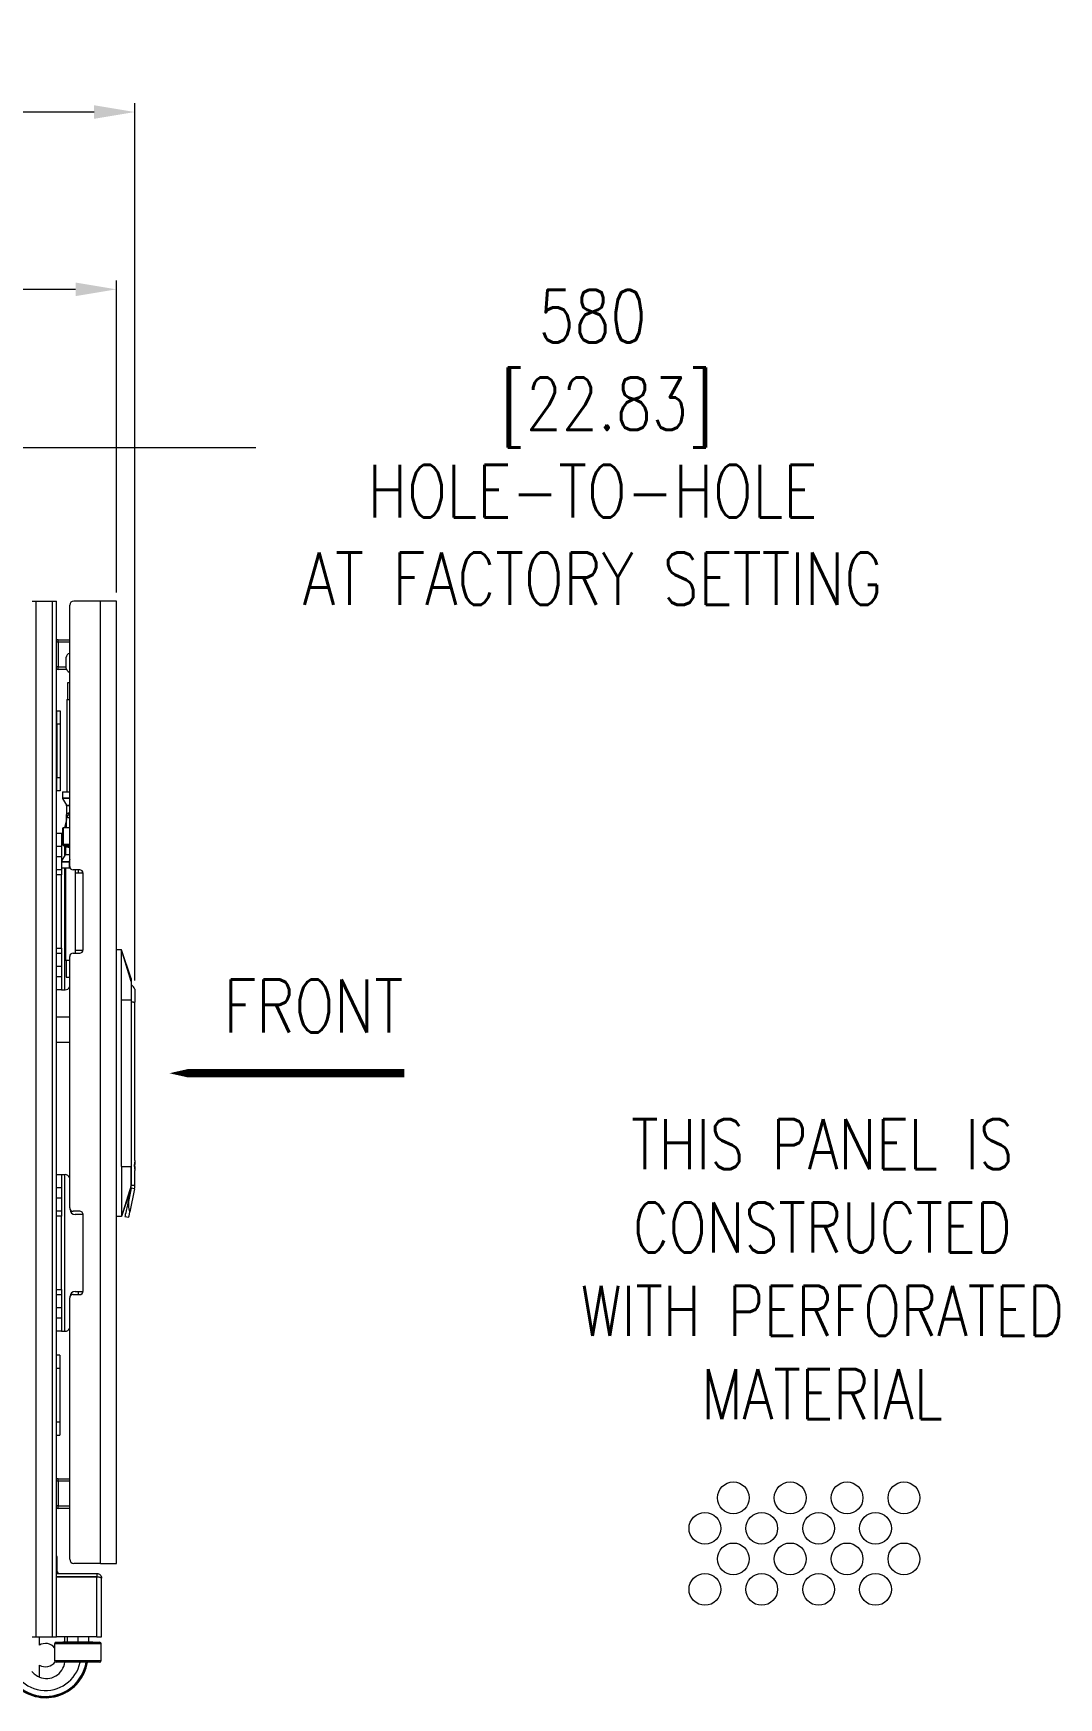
# Model space of a CAD drawing. Header units: inches. Extents: x 40138 to 76695, y -14500 to -5279.
# Drawn here: x 45519 to 46134, y -8323 to -7324 of the extents above; entities that cross this region are included whole.
import ezdxf

# ---------------------------------------------------------------- set-up
doc = ezdxf.new("R2010")
doc.units = ezdxf.units.IN
doc.header["$LTSCALE"] = 2
doc.header["$MEASUREMENT"] = 0
doc.header["$PDMODE"] = 35
doc.header["$PDSIZE"] = -1
for name, color, linetype, lineweight in [('M-ANNO-DIMS', 7, 'Continuous', 13), ('M-ANNO-TEXT', 7, 'Continuous', 13), ('M-OBJECT-DETAILS', 7, 'Continuous', 9)]:
    doc.layers.add(name, color=color, linetype=linetype, lineweight=lineweight)
doc.styles.get("Standard").update_dxf_attribs({"font": 'romans.shx', "width": 0.8})
doc.dimstyles.new('World Wide Dims', dxfattribs={"dimscale": 7, "dimtxt": 4.5, "dimasz": 3.5, "dimexe": 0.75, "dimexo": 0.75, "dimgap": 0.75, "dimtad": 0, "dimtih": 1, "dimtoh": 1, "dimdec": 0, "dimzin": 4, "dimdsep": 46, "dimtxsty": 'Standard', "dimcen": 0, "dimclrd": 256, "dimclre": 256, "dimclrt": 256, "dimadec": 0, "dimazin": 1, "dimtfac": 1, "dimtdec": 0, "dimtmove": 0, "dimatfit": 3, "dimfxl": 1, "dimtolj": 1, "dimtzin": 0, "dimlwd": -1, "dimlwe": -1, "dimarcsym": 0})

# ---------------------------------------------------------------- blocks, each defined once
blk = doc.blocks.new('*D39')
at = {"layer": 'Defpoints', "color": 0, "transparency": 16777216}
for p in [(44487.52, -7371.55), (44487.52, -7897.89), (45579.83, -7897.89)]:
    blk.add_point(p, dxfattribs=at)
at = {"layer": 'M-ANNO-DIMS', "transparency": 16777216}
for p, q in [((44487.52, -7892.64), (44487.52, -7366.3)), ((45579.83, -7892.64), (45579.83, -7366.3)), ((44512.02, -7371.55), (44912.03, -7371.55)), ((45555.33, -7371.55), (45083.33, -7371.55))]:
    blk.add_line(p, q, dxfattribs=at)
for points in [[(44512.02, -7367.46), (44512.02, -7375.63), (44487.52, -7371.55)], [(45555.33, -7367.46), (45555.33, -7375.63), (45579.83, -7371.55)]]:
    blk.add_solid(points, dxfattribs=at)
at = {"layer": 'M-ANNO-DIMS', "transparency": 16777216, "insert": (44997.68, -7371.55), "char_height": 31.5, "attachment_point": 5}
blk.add_mtext('\\A1;1092\\P [43.00]', dxfattribs=at)
blk = doc.blocks.new('*D40')
at = {"layer": 'Defpoints', "color": 0, "transparency": 16777216}
for p in [(44498.62, -7477.95), (44498.62, -7665.04), (45568.73, -7665.04)]:
    blk.add_point(p, dxfattribs=at)
at = {"layer": 'M-ANNO-DIMS', "transparency": 16777216}
for p, q in [((44498.62, -7659.79), (44498.62, -7472.7)), ((44523.12, -7477.95), (44695.46, -7477.95)), ((45544.23, -7477.95), (44866.76, -7477.95)), ((45568.73, -7659.79), (45568.73, -7472.7))]:
    blk.add_line(p, q, dxfattribs=at)
for points in [[(44523.12, -7473.87), (44523.12, -7482.03), (44498.62, -7477.95)], [(45544.23, -7473.87), (45544.23, -7482.03), (45568.73, -7477.95)]]:
    blk.add_solid(points, dxfattribs=at)
at = {"layer": 'M-ANNO-DIMS', "transparency": 16777216, "insert": (44781.11, -7477.95), "char_height": 31.5, "attachment_point": 5}
blk.add_mtext('\\A1;1070\\P [42.13]', dxfattribs=at)
blk = doc.blocks.new('*D56')
at = {"layer": 'Defpoints', "color": 0, "transparency": 16777216}
for p in [(44829.3, -7572.78), (44829.3, -7807.78), (45409.19, -7807.78)]:
    blk.add_point(p, dxfattribs=at)
at = {"layer": 'M-ANNO-DIMS', "transparency": 16777216}
for p, q in [((44829.3, -7802.53), (44829.3, -7567.53)), ((45409.19, -7802.53), (45409.19, -7567.53)), ((44853.8, -7572.78), (45384.69, -7572.78)), ((45409.19, -7572.78), (45652.43, -7572.78))]:
    blk.add_line(p, q, dxfattribs=at)
for points in [[(44853.8, -7568.7), (44853.8, -7576.87), (44829.3, -7572.78)], [(45384.69, -7568.7), (45384.69, -7576.87), (45409.19, -7572.78)]]:
    blk.add_solid(points, dxfattribs=at)
at = {"layer": 'M-ANNO-DIMS', "transparency": 16777216, "insert": (45854.48, -7572.78), "char_height": 31.5, "attachment_point": 5}
blk.add_mtext('\\A1;580\\P [22.83] \\PHOLE-TO-HOLE\\PAT FACTORY SETTING', dxfattribs=at)

msp = doc.modelspace()

# ---------------------------------------------------------------- linework, layer by layer
at = {"layer": 'M-ANNO-TEXT', "ltscale": 0.5}
for centre in [(45938.996, -8203.198), (45973.134, -8203.198), (45973.134, -8203.198), (46007.271, -8203.198), (46041.409, -8203.198), (45921.927, -8221.512), (45956.065, -8221.512), (45956.065, -8221.512), (45990.203, -8221.512), (46024.34, -8221.512), (45938.996, -8239.825), (45973.134, -8239.825), (45973.134, -8239.825), (46007.271, -8239.825), (46041.409, -8239.825), (45921.927, -8258.139), (45956.065, -8258.139), (45956.065, -8258.139), (45990.203, -8258.139), (46024.34, -8258.139)]:
    msp.add_circle(centre, 9.525, dxfattribs=at)
at = {"layer": 'M-OBJECT-DETAILS', "linetype": 'Continuous'}
for p, q in [((45518.229, -7665.047), (45520.637, -7665.047)), ((45520.637, -8286.547), (45520.637, -7665.047)), ((45520.637, -7665.047), (45530.44, -7665.047)), ((45530.44, -7665.047), (45532.848, -7665.047)), ((45530.44, -8286.547), (45530.44, -7665.047)), ((45543.165, -7665.044), (45543.165, -7665.043)), ((45559.126, -7665.043), (45543.176, -7665.043)), ((45568.726, -7665.043), (45559.126, -7665.043)), ((45568.726, -8242.543), (45568.726, -7665.043)), ((45559.126, -8242.543), (45568.726, -8242.543)), ((45532.848, -8286.547), (45532.848, -8250.644)), ((45556.99, -8286.547), (45556.99, -8250.644)), ((45559.776, -8286.547), (45559.776, -8251.333)), ((45518.229, -8286.547), (45520.637, -8286.547)), ((45520.637, -8286.547), (45530.44, -8286.547)), ((45522.478, -8291.678), (45522.478, -8286.547)), ((45530.44, -8286.547), (45532.848, -8286.547)), ((45532.629, -8289.834), (45558.629, -8289.834)), ((45556.99, -8286.547), (45532.848, -8286.547)), ((45536.629, -8289.534), (45536.629, -8289.834)), ((45536.629, -8289.534), (45554.629, -8289.534)), ((45537.774, -8289.534), (45537.774, -8286.547)), ((45539.204, -8286.547), (45539.204, -8289.534)), ((45545.629, -8286.547), (45545.629, -8289.534)), ((45552.054, -8286.547), (45552.054, -8289.534)), ((45554.629, -8289.834), (45554.629, -8289.534)), ((45556.99, -8286.547), (45559.776, -8286.547)), ((45531.629, -8290.834), (45531.629, -8300.834)), ((45559.629, -8290.834), (45531.629, -8290.834)), ((45559.629, -8300.834), (45559.629, -8290.834)), ((45522.478, -8310.73), (45522.478, -8303.53)), ((45531.629, -8300.834), (45559.629, -8300.834)), ((45558.629, -8301.834), (45532.629, -8301.834))]:
    msp.add_line(p, q, dxfattribs=at)
at = {"layer": 'M-OBJECT-DETAILS', "linetype": 'Continuous', "lineweight": 5}
for p, q in [((45532.848, -8248.547), (45532.848, -7665.047)), ((45540.676, -7824.348), (45540.676, -7667.543)), ((45559.126, -8242.543), (45559.126, -7665.043)), ((45533.676, -7689.743), (45532.848, -7689.743)), ((45533.676, -7689.743), (45533.676, -7688.243)), ((45533.676, -7688.243), (45540.676, -7688.243)), ((45533.676, -7689.743), (45533.676, -7704.493)), ((45540.676, -7689.743), (45533.676, -7689.743)), ((45538.423, -7699.043), (45538.423, -7705.043)), ((45533.676, -7704.493), (45532.848, -7704.493)), ((45533.676, -7705.993), (45533.676, -7704.493)), ((45533.676, -7704.493), (45538.423, -7704.493)), ((45538.711, -7705.993), (45533.676, -7705.993)), ((45539.41, -7714.048), (45539.41, -7724.048)), ((45540.676, -7714.048), (45539.41, -7714.048)), ((45533, -7738.947), (45533, -7730.947)), ((45533, -7730.947), (45534.897, -7730.947)), ((45534.897, -7730.947), (45534.897, -7738.947)), ((45538.95, -7724.048), (45538.95, -7779.513)), ((45538.95, -7724.048), (45540.676, -7724.048)), ((45534.897, -7738.947), (45533, -7738.947)), ((45533, -7738.947), (45533, -7770.947)), ((45534.897, -7738.947), (45534.897, -7770.947)), ((45533, -7766.447), (45532.848, -7766.447)), ((45533, -7770.947), (45534.897, -7770.947)), ((45533, -7778.947), (45533, -7770.947)), ((45534.897, -7770.947), (45534.897, -7778.947)), ((45532.848, -7771.447), (45533, -7771.447)), ((45534.897, -7778.947), (45533, -7778.947)), ((45536.311, -7779.513), (45536.311, -7783.116)), ((45536.311, -7779.513), (45540.676, -7779.513)), ((45536.379, -7783.439), (45538.783, -7787.526)), ((45538.851, -7787.849), (45538.851, -7792.467)), ((45538.831, -7796.028), (45537.646, -7801.159)), ((45538.851, -7792.467), (45538.851, -7793.208)), ((45538.851, -7795.192), (45538.851, -7793.208)), ((45538.851, -7801.159), (45538.851, -7795.192)), ((45540.676, -7795.192), (45538.851, -7795.192)), ((45532.848, -7804.351), (45535.848, -7804.351)), ((45535.848, -7804.351), (45535.848, -7812.351)), ((45535.848, -7804.351), (45536.48, -7804.351)), ((45536.48, -7810.932), (45536.48, -7801.159)), ((45536.48, -7801.159), (45536.708, -7801.159)), ((45536.708, -7801.159), (45536.708, -7810.933)), ((45540.676, -7801.159), (45536.708, -7801.159)), ((45535.848, -7812.351), (45532.848, -7812.351)), ((45532.848, -7818.351), (45535.848, -7818.351)), ((45535.848, -7812.351), (45535.848, -7818.351)), ((45538.012, -7817.328), (45535.848, -7821.008)), ((45535.848, -7818.351), (45535.848, -7826.351)), ((45536.826, -7811.59), (45537.751, -7812.176)), ((45536.871, -7811.594), (45536.869, -7811.593)), ((45537.877, -7812.17), (45536.871, -7811.594)), ((45537.499, -7812.016), (45537.499, -7818.201)), ((45537.881, -7812.173), (45537.877, -7812.17)), ((45538.08, -7812.805), (45538.08, -7817.005)), ((45540.676, -7820.115), (45540.454, -7821.39)), ((45535.848, -7826.351), (45532.848, -7826.351)), ((45535.848, -7829.351), (45532.848, -7829.351)), ((45540.43, -7825.34), (45535.848, -7825.34)), ((45535.848, -7826.351), (45535.848, -7829.351)), ((45535.848, -7873.351), (45535.848, -7829.351)), ((45537.499, -7825.34), (45537.499, -7898.351)), ((45538.179, -7825.34), (45538.179, -7880.754)), ((45540.43, -7821.682), (45540.43, -7825.34)), ((45540.454, -7821.682), (45540.43, -7821.682)), ((45540.939, -7825.34), (45540.43, -7825.34)), ((45540.454, -7821.39), (45540.454, -7821.682)), ((45540.454, -7821.39), (45540.676, -7821.39)), ((45540.676, -7821.682), (45540.454, -7821.682)), ((45546.676, -7826.348), (45542.676, -7826.348)), ((45544.179, -7876.348), (45544.179, -7826.348)), ((45548.672, -7828.235), (45544.179, -7828.235)), ((45545.676, -7826.348), (45545.676, -7828.235)), ((45548.165, -7827.013), (45548.165, -7828.235)), ((45548.676, -7874.348), (45548.676, -7828.348)), ((45532.848, -7873.351), (45535.848, -7873.351)), ((45532.848, -7876.351), (45535.848, -7876.351)), ((45535.848, -7873.351), (45535.848, -7876.351)), ((45535.848, -7876.351), (45535.848, -7884.351)), ((45540.676, -7880.754), (45538.179, -7880.754)), ((45538.639, -7880.754), (45538.639, -7890.754)), ((45540.676, -8029.238), (45540.676, -7878.348)), ((45542.676, -7876.348), (45546.676, -7876.348)), ((45544.179, -7874.467), (45548.672, -7874.467)), ((45571.726, -7874.283), (45568.726, -7874.283)), ((45571.726, -7904.283), (45571.726, -7874.283)), ((45577.646, -7893.284), (45571.726, -7874.283)), ((45577.646, -7891.488), (45571.726, -7874.283)), ((45535.848, -7884.351), (45532.848, -7884.351)), ((45532.848, -7890.351), (45535.848, -7890.351)), ((45535.848, -7884.351), (45535.848, -7890.351)), ((45535.848, -7890.351), (45535.848, -7898.351)), ((45538.639, -7890.754), (45540.676, -7890.754)), ((45535.848, -7898.351), (45532.848, -7898.351)), ((45535.848, -7898.351), (45537.499, -7898.351)), ((45537.499, -7898.351), (45537.916, -7898.351)), ((45579.826, -7897.892), (45579.826, -7905.792)), ((45571.726, -8004.283), (45571.726, -7904.283)), ((45571.726, -7904.283), (45577.646, -7904.283)), ((45577.646, -7904.283), (45577.646, -8004.283)), ((45577.686, -7905.792), (45577.646, -7905.792)), ((45577.686, -8015.792), (45577.686, -7905.792)), ((45578.904, -7905.792), (45577.686, -7905.792)), ((45578.904, -7905.792), (45579.826, -7905.792)), ((45579.826, -8000.752), (45579.826, -7905.792)), ((45540.676, -7914.802), (45532.848, -7914.802)), ((45532.848, -7929.802), (45540.676, -7929.802)), ((45579.826, -8000.752), (45579.826, -8001.729)), ((45532.848, -8009.242), (45535.848, -8009.242)), ((45535.848, -8009.242), (45535.848, -8017.242)), ((45535.848, -8009.242), (45537.499, -8009.242)), ((45537.499, -8009.242), (45537.499, -8103.242)), ((45537.499, -8009.242), (45537.916, -8009.242)), ((45571.726, -8004.283), (45571.726, -8034.283)), ((45571.726, -8004.283), (45577.646, -8004.283)), ((45577.486, -8015.792), (45577.486, -8004.213)), ((45579.826, -8005.856), (45579.826, -8001.729)), ((45579.826, -8005.856), (45579.826, -8006.833)), ((45579.826, -8015.792), (45579.826, -8006.833)), ((45535.848, -8017.242), (45532.848, -8017.242)), ((45535.848, -8017.242), (45535.848, -8023.242)), ((45577.486, -8015.797), (45571.726, -8034.283)), ((45576.989, -8018.988), (45571.726, -8034.283)), ((45577.328, -8017.336), (45576.101, -8023.302)), ((45577.524, -8017.377), (45576.297, -8023.342)), ((45579.62, -8017.808), (45576.779, -8031.618)), ((45579.62, -8017.808), (45577.524, -8017.377)), ((45579.826, -8015.792), (45577.686, -8015.792)), ((45532.848, -8023.242), (45535.848, -8023.242)), ((45535.848, -8023.242), (45535.848, -8031.242)), ((45576.101, -8023.302), (45576.297, -8023.342)), ((45535.848, -8031.242), (45532.848, -8031.242)), ((45535.848, -8034.242), (45532.848, -8034.242)), ((45535.848, -8031.242), (45535.848, -8034.242)), ((45535.848, -8078.242), (45535.848, -8034.242)), ((45546.676, -8031.238), (45542.676, -8031.238)), ((45548.672, -8033.126), (45543.916, -8033.126)), ((45548.676, -8079.238), (45548.676, -8033.238)), ((45571.726, -8034.283), (45568.726, -8034.283)), ((45573.834, -8034.321), (45576.126, -8034.792)), ((45532.848, -8078.242), (45535.848, -8078.242)), ((45535.848, -8078.242), (45535.848, -8081.242)), ((45541.676, -8080.362), (45541.676, -8081.506)), ((45543.916, -8079.358), (45548.672, -8079.358)), ((45545.676, -8079.358), (45545.676, -8081.238)), ((45548.165, -8079.358), (45548.165, -8080.574)), ((45532.848, -8081.242), (45535.848, -8081.242)), ((45535.848, -8089.242), (45532.848, -8089.242)), ((45535.848, -8081.242), (45535.848, -8089.242)), ((45535.848, -8089.242), (45535.848, -8095.242)), ((45540.676, -8240.043), (45540.676, -8083.238)), ((45542.676, -8081.238), (45546.676, -8081.238)), ((45532.848, -8095.242), (45535.848, -8095.242)), ((45535.848, -8095.242), (45535.848, -8103.242)), ((45535.848, -8103.242), (45532.848, -8103.242)), ((45535.848, -8103.242), (45537.499, -8103.242)), ((45537.499, -8103.242), (45537.916, -8103.242)), ((45534.745, -8117.647), (45532.848, -8117.647)), ((45534.745, -8117.647), (45534.745, -8125.647)), ((45534.745, -8125.647), (45532.848, -8125.647)), ((45534.745, -8125.647), (45534.745, -8157.647)), ((45532.848, -8157.647), (45534.745, -8157.647)), ((45534.745, -8157.647), (45534.745, -8165.647)), ((45532.848, -8165.647), (45534.745, -8165.647)), ((45533.676, -8193.243), (45532.848, -8193.243)), ((45533.676, -8193.243), (45533.676, -8191.743)), ((45533.676, -8191.743), (45540.676, -8191.743)), ((45533.676, -8193.243), (45533.676, -8207.993)), ((45540.676, -8193.243), (45533.676, -8193.243)), ((45533.676, -8207.993), (45532.848, -8207.993)), ((45533.676, -8209.493), (45533.676, -8207.993)), ((45533.676, -8207.993), (45540.676, -8207.993)), ((45540.676, -8209.493), (45533.676, -8209.493)), ((45532.848, -8239.333), (45533.226, -8239.333)), ((45533.226, -8247.658), (45533.226, -8239.333)), ((45532.848, -8247.658), (45533.226, -8247.658)), ((45532.848, -8250.444), (45532.848, -8248.547)), ((45532.848, -8248.547), (45556.99, -8248.547)), ((45532.848, -8250.644), (45532.848, -8250.444)), ((45532.848, -8250.444), (45556.99, -8250.444)), ((45535.379, -8250.444), (45535.179, -8250.644)), ((45543.165, -8242.543), (45543.165, -8242.543)), ((45559.126, -8242.543), (45543.176, -8242.543)), ((45556.079, -8250.644), (45555.879, -8250.444)), ((45556.99, -8248.547), (45556.99, -8250.444)), ((45557.074, -8250.444), (45556.99, -8250.444)), ((45532.848, -8250.644), (45556.99, -8250.644))]:
    msp.add_line(p, q, dxfattribs=at)
at = {"layer": 'M-OBJECT-DETAILS', "linetype": 'Continuous', "lineweight": 5, "flags": 128}
for points in [[(45540.676, -7811.587), (45540.159, -7811.596), (45539.052, -7811.599), (45537.98, -7811.597), (45536.871, -7811.594), (45536.871, -7811.594), (45536.871, -7811.594)], [(45537.729, -7812.161), (45537.727, -7812.161), (45537.881, -7812.173), (45537.881, -7812.173), (45537.881, -7812.173)], [(45540.43, -7821.682), (45540.429, -7821.645), (45540.429, -7821.607), (45540.428, -7821.57), (45540.428, -7821.533), (45540.427, -7821.496), (45540.427, -7821.46), (45540.426, -7821.425), (45540.426, -7821.39)], [(45576.101, -8023.302), (45575.684, -8025.326), (45575.282, -8027.282), (45574.907, -8029.103), (45574.573, -8030.725), (45574.292, -8032.095), (45574.071, -8033.166), (45573.92, -8033.9), (45573.843, -8034.274), (45573.834, -8034.321)], [(45576.126, -8034.792), (45576.168, -8034.584), (45576.295, -8033.968), (45576.501, -8032.967), (45576.779, -8031.618)]]:
    msp.add_lwpolyline(points, dxfattribs=at)
at = {"layer": 'M-OBJECT-DETAILS', "color": 1, "ltscale": 0.5}
msp.add_lwpolyline([(45600.503, -7948.386, 0, 15.24, 0), (45634.367, -7948.386, 5.08, 5.08, 0), (45741.578, -7948.386, 5.08, 5.08, 0)], format="xyseb", dxfattribs=at)
at = {"layer": 'M-OBJECT-DETAILS', "linetype": 'Continuous', "flags": 128}
msp.add_lwpolyline([(45517.938, -8307.454), (45518.423, -8307.889), (45518.919, -8308.335), (45519.426, -8308.789)], dxfattribs=at)
at = {"layer": 'M-OBJECT-DETAILS', "linetype": 'Continuous'}
for centre, radius, start, end in [((45543.176, -7667.543), 2.5, 90, 180), ((45532.629, -8290.834), 1, 90, 180), ((45558.629, -8290.834), 1, 0, 90), ((45526.204, -8297.604), 25.538, 168.300871, 350.465895), ((45526.204, -8297.604), 25.401, 168.481062, 270), ((45526.204, -8297.604), 24.766, 169.345798, 270), ((45526.204, -8297.604), 21.171, 175.461496, 348.474957), ((45526.204, -8297.604), 7, 39.194967, 122.158415), ((45526.204, -8297.604), 7, 237.841585, 325.377725), ((45526.774, -8300.604), 11, 247.012497, 353.580184), ((45526.204, -8297.604), 24.766, 270, 350.166018), ((45526.204, -8297.604), 25.401, 270, 350.413971), ((45532.629, -8300.834), 1, 180, 270), ((45558.629, -8300.834), 1, 270, 0)]:
    msp.add_arc(centre, radius, start, end, dxfattribs=at)
at = {"layer": 'M-OBJECT-DETAILS', "linetype": 'Continuous', "lineweight": 5}
for centre, radius, start, end in [((45533.676, -7689.743), 1.5, 90, 123.50433), ((45541.923, -7699.585), 3.542, 110.622368, 171.202589), ((45533.676, -7704.493), 1.5, 236.49567, 270), ((45541.923, -7704.502), 3.542, 188.797411, 249.377632), ((45537.073, -7783.116), 0.762, 179.976401, 210.456693), ((45538.089, -7787.849), 0.762, 0.03322, 30.440053), ((45538.083, -7795.855), 0.768, 348.27287, 359.95829), ((45541.007, -7795.456), 2.173, 98.784, 173.013945), ((45537.242, -7810.951), 0.762, 180, 237.637665), ((45537.318, -7817.005), 0.762, 329.578449, 0.015452), ((45542.676, -7824.348), 2, 180, 270), ((45546.676, -7828.348), 2, 0, 90), ((45542.676, -7878.348), 2, 90, 180), ((45546.676, -7874.348), 2, 270, 0), ((45537.916, -7895.351), 3, 270, 336.926082), ((45574.686, -7900.161), 5.618, 23.811326, 57.477845), ((45537.916, -8012.242), 3, 23.073918, 90), ((45569.826, -8015.792), 7.66, 348.372925, 0), ((45569.826, -8015.792), 7.86, 348.372925, 0), ((45569.826, -8015.792), 10, 348.372925, 0), ((45542.676, -8029.238), 2, 180, 270), ((45543.916, -8030.126), 3, 181.222642, 270), ((45546.676, -8033.238), 2, 0, 90), ((45543.916, -8082.358), 3, 90, 178.649834), ((45546.676, -8079.238), 2, 270, 0), ((45542.676, -8083.238), 2, 90, 180), ((45537.916, -8100.242), 3, 270, 336.926082), ((45533.676, -8193.243), 1.5, 90, 123.50433), ((45533.676, -8207.993), 1.5, 236.49567, 270), ((45530.44, -8239.333), 2.786, 0, 30.194668), ((45543.176, -8240.043), 2.5, 180, 270), ((45534.115, -8247.658), 0.889, 180, 270)]:
    msp.add_arc(centre, radius, start, end, dxfattribs=at)
for centre, major_axis, start_param, end_param in [((45584.872, -8003.792), (0, 8.465), 1.203369, 1.9382237), ((45584.872, -8003.792), (0, 8.165), 1.3153254, 1.8262673), ((45583.336, -8024.79), (2.267, 11.019), 1.5707963, 2.3630787)]:
    msp.add_ellipse(centre, major_axis=major_axis, ratio=0.638806, start_param=start_param, end_param=end_param, dxfattribs=at)
for points, knots in [([(45536.311, -7783.116), (45536.357, -7783.116), (45536.452, -7783.118), (45537.228, -7783.126), (45538.439, -7783.139), (45539.669, -7783.153), (45540.446, -7783.163), (45540.676, -7783.165)], [0, 0, 0, 0, 0.21123403, 0.44182804, 0.67243437, 0.90305296, 1, 1, 1, 1]), ([(45540.676, -7783.469), (45540.45, -7783.471), (45539.687, -7783.478), (45538.485, -7783.488), (45537.298, -7783.496), (45536.575, -7783.501), (45536.416, -7783.502), (45536.416, -7783.502), (45536.416, -7783.502)], [0, 0, 0, 0, 0.0970896, 0.3285037, 0.5591928, 0.7893502, 0.9999402, 1, 1, 1, 1]), ([(45538.746, -7787.463), (45538.78, -7787.463), (45538.849, -7787.464), (45539.402, -7787.469), (45540.042, -7787.477), (45540.528, -7787.483), (45540.676, -7787.485)], [0, 0, 0, 0, 0.2876268, 0.5803825, 0.872363, 1, 1, 1, 1]), ([(45540.676, -7787.817), (45540.544, -7787.819), (45540.086, -7787.827), (45539.481, -7787.838), (45538.949, -7787.847), (45538.884, -7787.848), (45538.851, -7787.849)], [0, 0, 0, 0, 0.11878239, 0.41439936, 0.71000314, 1, 1, 1, 1]), ([(45538.506, -7801.159), (45538.511, -7801.004), (45538.538, -7800.217), (45538.593, -7799.041), (45538.672, -7797.783), (45538.739, -7796.932), (45538.789, -7796.412), (45538.821, -7796.124), (45538.829, -7796.049), (45538.831, -7796.027), (45538.831, -7796.027), (45538.831, -7796.027)], [0, 0, 0, 0, 0.0883746, 0.4474777, 0.6700522, 0.8077709, 0.9387824, 0.9715876, 0.9880918, 0.9946581, 1, 1, 1, 1]), ([(45538.851, -7793.208), (45538.851, -7793.206), (45538.851, -7793.102), (45538.913, -7792.846), (45539.225, -7792.473), (45539.837, -7792.186), (45540.353, -7792.031), (45540.66, -7792.044), (45540.676, -7792.044)], [0, 0, 0, 0, 0.0036347, 0.1977208, 0.4846526, 0.7438678, 0.9873241, 1, 1, 1, 1]), ([(45540.676, -7792.608), (45540.636, -7792.605), (45540.31, -7792.577), (45539.793, -7792.651), (45539.209, -7792.799), (45538.91, -7793.005), (45538.851, -7793.149), (45538.851, -7793.207), (45538.851, -7793.208)], [0, 0, 0, 0, 0.0332695, 0.2697659, 0.5235368, 0.8055001, 0.9964111, 1, 1, 1, 1]), ([(45536.539, -7811.218), (45536.511, -7811.125), (45536.482, -7811.03), (45536.48, -7810.934), (45536.48, -7810.932)], [0, 0, 0, 0, 0.9867593, 1, 1, 1, 1]), ([(45536.48, -7810.951), (45536.48, -7810.949), (45536.48, -7810.946), (45536.48, -7810.934), (45536.48, -7810.932)], [0, 0, 0, 0, 0.86627515, 1, 1, 1, 1]), ([(45536.708, -7810.933), (45536.707, -7810.934), (45536.635, -7811.029), (45536.587, -7811.124), (45536.539, -7811.218)], [0, 0, 0, 0, 0.0133151, 1, 1, 1, 1]), ([(45536.708, -7810.933), (45537.056, -7810.947), (45537.754, -7810.976), (45538.803, -7810.97), (45539.778, -7810.925), (45540.402, -7810.891), (45540.676, -7810.876)], [0, 0, 0, 0, 0.26303082, 0.52792927, 0.79272229, 1, 1, 1, 1]), ([(45536.869, -7811.593), (45536.846, -7811.578), (45536.755, -7811.522), (45536.631, -7811.401), (45536.566, -7811.273), (45536.539, -7811.218)], [0, 0, 0, 0, 0.1685876, 0.648427, 1, 1, 1, 1]), ([(45536.869, -7811.593), (45536.869, -7811.593), (45536.869, -7811.593), (45536.836, -7811.596), (45536.835, -7811.595), (45536.834, -7811.595)], [0, 0, 0, 0, 0.000037, 0.2075324, 1, 1, 1, 1]), ([(45537.721, -7812.174), (45537.762, -7812.196), (45537.863, -7812.251), (45537.984, -7812.417), (45538.074, -7812.611), (45538.07, -7812.752), (45538.069, -7812.805)], [0, 0, 0, 0, 0.1813007, 0.450053, 0.7907673, 1, 1, 1, 1]), ([(45537.877, -7812.17), (45537.877, -7812.17), (45538.149, -7812.17), (45538.423, -7812.148), (45539.36, -7812.164), (45540.12, -7812.183), (45540.594, -7812.199), (45540.676, -7812.202)], [0, 0, 0, 0, 0.0000224, 0.305225, 0.6172579, 0.9341307, 1, 1, 1, 1]), ([(45538.263, -7812.847), (45538.263, -7812.842), (45538.263, -7812.824), (45538.259, -7812.721), (45538.216, -7812.539), (45538.084, -7812.316), (45537.949, -7812.22), (45537.881, -7812.173)], [0, 0, 0, 0, 0.0168102, 0.066562, 0.3780196, 0.6890005, 1, 1, 1, 1]), ([(45537.881, -7812.173), (45537.881, -7812.173), (45537.881, -7812.173), (45537.881, -7812.173), (45537.881, -7812.173)], [0, 0, 0, 0, 0.4142136, 1, 1, 1, 1]), ([(45540.676, -7817.359), (45540.424, -7817.362), (45539.818, -7817.371), (45538.988, -7817.38), (45538.311, -7817.388), (45538.009, -7817.391), (45537.983, -7817.391), (45537.975, -7817.391)], [0, 0, 0, 0, 0.1699987, 0.4086854, 0.648112, 0.8880018, 1, 1, 1, 1]), ([(45538.263, -7812.847), (45538.261, -7812.847), (45538.144, -7812.82), (45538.023, -7812.791), (45538.083, -7812.805), (45538.084, -7812.805)], [0, 0, 0, 0, 0.01564267, 0.9817382, 1, 1, 1, 1]), ([(45538.08, -7817.005), (45538.088, -7817.005), (45538.112, -7817.005), (45538.401, -7817.01), (45539.052, -7817.022), (45539.85, -7817.036), (45540.435, -7817.047), (45540.676, -7817.051)], [0, 0, 0, 0, 0.1119546, 0.3519594, 0.5919931, 0.8320568, 1, 1, 1, 1]), ([(45540.676, -7812.909), (45540.613, -7812.904), (45540.206, -7812.873), (45539.513, -7812.799), (45538.706, -7812.767), (45538.412, -7812.82), (45538.263, -7812.847)], [0, 0, 0, 0, 0.05720087, 0.37456252, 0.68479882, 1, 1, 1, 1]), ([(45540.43, -7821.682), (45540.176, -7821.685), (45539.375, -7821.695), (45538.071, -7821.71), (45536.751, -7821.725), (45535.848, -7821.735), (45535.556, -7821.738), (45535.543, -7821.738), (45535.54, -7821.738)], [0, 0, 0, 0, 0.099451, 0.3141285, 0.5288097, 0.7434721, 0.9581212, 1, 1, 1, 1]), ([(45535.646, -7821.351), (45535.648, -7821.351), (45535.661, -7821.351), (45535.943, -7821.353), (45536.819, -7821.359), (45538.107, -7821.369), (45539.386, -7821.38), (45540.176, -7821.387), (45540.426, -7821.39)], [0, 0, 0, 0, 0.0416729, 0.2555334, 0.4697359, 0.6844957, 0.8999449, 1, 1, 1, 1]), ([(45540.426, -7821.39), (45540.435, -7821.39), (45540.445, -7821.39), (45540.454, -7821.39), (45540.454, -7821.39)], [0, 0, 0, 0, 0.9979039, 1, 1, 1, 1]), ([(45577.646, -7891.488), (45577.646, -7891.594), (45577.646, -7891.777), (45577.646, -7892.836), (45577.646, -7893.284)], [0, 0, 0, 0, 0.5773267, 1, 1, 1, 1]), ([(45577.646, -7893.284), (45577.646, -7893.605), (45577.646, -7894.324), (45577.646, -7895.835), (45577.646, -7898.004), (45577.646, -7900.883), (45577.646, -7903.132), (45577.646, -7904.283)], [0, 0, 0, 0, 0.1337141, 0.2989801, 0.4906581, 0.7392794, 1, 1, 1, 1]), ([(45577.646, -8010.346), (45577.646, -8009.478), (45577.646, -8007.57), (45577.646, -8005.443), (45577.646, -8004.283)], [0, 0, 0, 0, 0.4549835, 1, 1, 1, 1]), ([(45556.99, -8248.547), (45557.355, -8248.589), (45558.085, -8248.672), (45559.006, -8249.317), (45559.65, -8250.237), (45559.734, -8250.968), (45559.776, -8251.333)], [0, 0, 0, 0, 0.24999673, 0.49999821, 0.75000062, 1, 1, 1, 1]), ([(45556.99, -8250.444), (45557.257, -8250.473), (45557.542, -8250.504), (45557.63, -8250.733), (45557.636, -8250.747)], [0, 0, 0, 0, 0.9358146, 1, 1, 1, 1]), ([(45559.776, -8251.333), (45559.743, -8251.282), (45559.679, -8251.182), (45559.181, -8251.031), (45558.456, -8250.881), (45557.677, -8250.752), (45557.175, -8250.673), (45556.99, -8250.644)], [0, 0, 0, 0, 0.2200759, 0.4374345, 0.6547892, 0.8721468, 1, 1, 1, 1])]:
    msp.add_open_spline(points, degree=3, knots=knots, dxfattribs=at)
at = {"layer": 'M-OBJECT-DETAILS', "linetype": 'Continuous'}
msp.add_open_spline([(45519.426, -8308.789), (45520.224, -8309.412), (45521.177, -8310.157), (45522.296, -8310.65), (45522.478, -8310.73)], degree=3, knots=[0, 0, 0, 0, 0.8369663, 1, 1, 1, 1], dxfattribs=at)

# ---------------------------------------------------------------- texts
at = {"layer": 'M-ANNO-DIMS', "ltscale": 0.25, "insert": (45740.899, -7908.039), "char_height": 31.75, "attachment_point": 6}
msp.add_mtext('FRONT', dxfattribs=at)
at = {"layer": 'M-ANNO-TEXT', "ltscale": 0.25, "insert": (45992.362, -8065.882), "char_height": 30, "attachment_point": 5}
msp.add_mtext('THIS PANEL IS \\PCONSTRUCTED\\PWITH PERFORATED\\PMATERIAL', dxfattribs=at)

# ---------------------------------------------------------------- dimensions: what is measured, and where the dimension line sits
at = {"layer": 'M-ANNO-DIMS'}
for base, p1, p2, picture, middle in [((44487.524, -7371.545), (45579.826, -7897.892), (44487.524, -7897.892), '*D39', (44997.683, -7371.545)), ((44498.624, -7477.951), (45568.726, -7665.043), (44498.624, -7665.043), '*D40', (44781.112, -7477.951))]:
    dim = msp.add_linear_dim(base=base, p1=p1, p2=p2, angle=180, dimstyle='World Wide Dims', override={"dimpost": '\\X'}, dxfattribs=at)
    dim.commit()
    dim.dimension.update_dxf_attribs({"geometry": picture, "text_midpoint": middle, "dimtype": 160})
dim = msp.add_linear_dim(base=(44829.305, -7572.783), p1=(45409.187, -7807.779), p2=(44829.305, -7807.779), angle=180, text='<> \\PHOLE-TO-HOLE\\PAT FACTORY SETTING', dimstyle='World Wide Dims', override={"dimpost": '\\X'}, dxfattribs=at)
dim.commit()
dim.dimension.update_dxf_attribs({"geometry": '*D56', "text_midpoint": (45854.481, -7572.783), "dimtype": 160})

doc.saveas('drawing.dxf')
